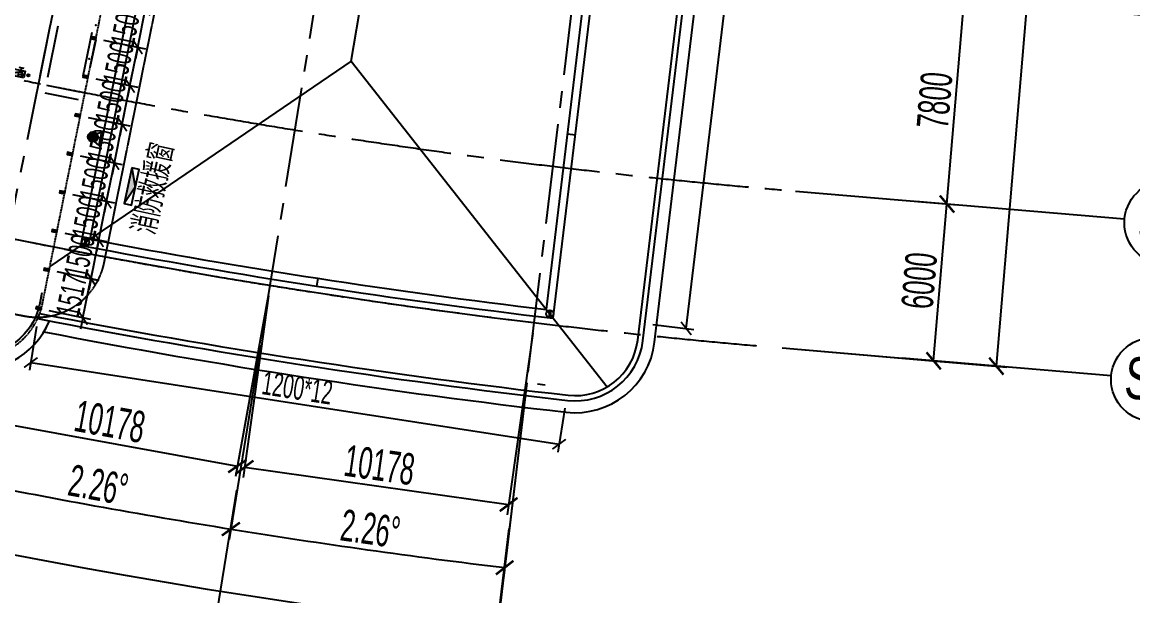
# Model space of a CAD drawing. Extents: x -668578 to 2331563, y -1202445 to 1620273.
# Drawn here: x 829603 to 871978, y 23733 to 45600 of the extents above; entities that cross this region are included whole.
import ezdxf
from ezdxf.enums import TextEntityAlignment as Align

# ---------------------------------------------------------------- set-up
doc = ezdxf.new("R2010")
doc.units = 0
for name, pattern in [('CENTER2', [28.575, 19.05, -3.175, 3.175, -3.175]), ('DASH', [0.35, 0.25, -0.1]), ('DOT2', [0.125, 0, -0.125])]:
    doc.linetypes.add(name, pattern=pattern)
doc.layers.get('0').update_dxf_attribs({"color": 8})
doc.layers.get('Defpoints').update_dxf_attribs({"color": 8})
for name, color, linetype in [('#文字', 8, 'Continuous'), ('#标注', 8, 'Continuous'), ('#轴线', 8, 'CENTER2'), ('A-AL', 8, 'Continuous'), ('A-FLOR-OTLN', 8, 'DOT2'), ('A-ROOF', 8, 'Continuous'), ('A-ROOF-DRAN', 8, 'Continuous'), ('A-WIND-FRAM', 8, 'Continuous'), ('dim', 8, 'Continuous'), ('EQUIP_雨水斗', 8, 'Continuous'), ('L立面-细线', 8, 'Continuous'), ('外轮廓', 8, 'Continuous'), ('建-消防-防火分区填充', 8, 'Continuous'), ('救援窗', 8, 'Continuous'), ('水-消防-消火栓', 8, 'Continuous'), ('水-消防-消火栓-标识', 8, 'Continuous'), ('消防救援', 8, 'Continuous')]:
    doc.layers.add(name, color=color, linetype=linetype)
doc.styles.add('JHZX', font='jrs.shx', dxfattribs={"width": 0.6, "bigfont": 'jhz.shx'})
doc.styles.add('图纸文字', font='txt.shx', dxfattribs={"width": 0.5, "bigfont": 'HZTXT.shx'})
doc.dimstyles.new('JZBZ-300', dxfattribs={"dimscale": 300, "dimtxt": 3, "dimasz": 1.5, "dimexe": 1, "dimexo": 1, "dimgap": 0.5, "dimtad": 1, "dimdec": 0, "dimdsep": 46, "dimtxsty": 'JHZX', "dimblk1": 'ARCHTICK', "dimblk2": 'ARCHTICK', "dimsah": 1, "dimcen": 0, "dimclrd": 1, "dimclre": 1, "dimclrt": 2, "dimazin": 2, "dimtfac": 1, "dimtdec": 0, "dimtix": 1, "dimtmove": 0, "dimatfit": 3, "dimfxl": 0, "dimtolj": 1, "dimlwd": -1, "dimlwe": -1, "dimarcsym": 0})
doc.dimstyles.new('JZBZ-400', dxfattribs={"dimscale": 400, "dimtxt": 3, "dimasz": 1.5, "dimexe": 1, "dimexo": 1, "dimgap": 0.5, "dimtad": 1, "dimdec": 0, "dimdsep": 46, "dimtxsty": 'JHZX', "dimblk1": 'ARCHTICK', "dimblk2": 'ARCHTICK', "dimsah": 1, "dimcen": 0, "dimclrd": 1, "dimclre": 1, "dimclrt": 2, "dimazin": 2, "dimtfac": 1, "dimtdec": 0, "dimtix": 1, "dimtmove": 0, "dimatfit": 3, "dimfxl": 0, "dimtolj": 1, "dimlwd": -1, "dimlwe": -1, "dimarcsym": 0})

# ---------------------------------------------------------------- blocks, each defined once
blk = doc.blocks.new('_ARCHTICK')
at = {"color": 0, "linetype": 'ByBlock', "const_width": 0.15}
blk.add_lwpolyline([(-0.5, -0.5), (0.5, 0.5)], dxfattribs=at)
blk = doc.blocks.new('*D2939')
at = {"layer": '#标注', "ltscale": 300, "transparency": 16777216}
for p, q in [((-1773, -1481), (-9342, -7863)), ((165914, -92056), (164727, -101884))]:
    blk.add_line(p, q, dxfattribs=at)
blk.add_arc((197092, 166179), 269610, 220.13382, 263.11563, dxfattribs=at)
at = {"layer": 'Defpoints', "color": 0, "ltscale": 300, "transparency": 16777216}
for p in [(197092, 166179), (-1467, -1224), (40380, -53208), (165962, -91659)]:
    blk.add_point(p, dxfattribs=at)
at = {"layer": '#标注', "ltscale": 300, "transparency": 16777216, "xscale": 600, "yscale": 600, "zscale": 600}
for p, rotation in [((-9036, -7605), 130.1338192809485), ((164775, -101487), 353.1156299250187)]:
    blk.add_blockref('_ARCHTICK', p, dxfattribs=dict(at, rotation=rotation))
at = {"layer": '#标注', "ltscale": 300, "transparency": 16777216, "insert": (69342, -70334), "char_height": 1200, "attachment_point": 5, "rotation": 331.6247, "style": 'JHZX'}
blk.add_mtext('\\A1;42.98°', dxfattribs=at)
blk = doc.blocks.new('*D2965')
at = {"layer": '#标注', "ltscale": 300, "transparency": 16777216}
for p, q in [((145640, -88791), (144157, -96143)), ((155745, -90624), (154553, -98028))]:
    blk.add_line(p, q, dxfattribs=at)
blk.add_arc((197092, 166179), 267210, 258.59123, 260.85343, dxfattribs=at)
at = {"layer": 'Defpoints', "color": 0, "ltscale": 300, "transparency": 16777216}
for p in [(197092, 166179), (145720, -88399), (155808, -90229), (147688, -96424)]:
    blk.add_point(p, dxfattribs=at)
at = {"layer": '#标注', "ltscale": 300, "transparency": 16777216, "xscale": 600, "yscale": 600, "zscale": 600}
for p, rotation in [((144236, -95751), 168.5912288879844), ((154616, -97633), 350.8534291851969)]:
    blk.add_blockref('_ARCHTICK', p, dxfattribs=dict(at, rotation=rotation))
at = {"layer": '#标注', "ltscale": 300, "transparency": 16777216, "insert": (149560, -95956), "char_height": 1200, "attachment_point": 5, "rotation": 349.7223, "style": 'JHZX'}
blk.add_mtext('\\A1;2.26°', dxfattribs=at)
blk = doc.blocks.new('*D2966')
at = {"layer": '#标注', "ltscale": 300, "transparency": 16777216}
for p, q in [((155745, -90624), (154553, -98028)), ((165914, -92056), (165015, -99502))]:
    blk.add_line(p, q, dxfattribs=at)
blk.add_arc((197092, 166179), 267210, 260.85343, 263.11563, dxfattribs=at)
at = {"layer": 'Defpoints', "color": 0, "ltscale": 300, "transparency": 16777216}
for p in [(197092, 166179), (155808, -90229), (165962, -91659), (158092, -98170)]:
    blk.add_point(p, dxfattribs=at)
at = {"layer": '#标注', "ltscale": 300, "transparency": 16777216, "xscale": 600, "yscale": 600, "zscale": 600}
for p, rotation in [((154616, -97633), 170.8534291851971), ((165063, -99104), 353.1156299250185)]:
    blk.add_blockref('_ARCHTICK', p, dxfattribs=dict(at, rotation=rotation))
at = {"layer": '#标注', "ltscale": 300, "transparency": 16777216, "insert": (159944, -97628), "char_height": 1200, "attachment_point": 5, "rotation": 351.9845, "style": 'JHZX'}
blk.add_mtext('\\A1;2.26°', dxfattribs=at)
blk = doc.blocks.new('*D2975')
at = {"layer": '#标注', "ltscale": 300, "transparency": 16777216}
for p, q in [((179960, -40061), (188529, -40789)), ((183823, -91423), (188130, -40755)), ((175652, -90728), (184221, -91457))]:
    blk.add_line(p, q, dxfattribs=at)
at = {"layer": 'Defpoints', "color": 0, "ltscale": 300, "transparency": 16777216}
for p in [(179561, -40027), (188130, -40755), (175254, -90694)]:
    blk.add_point(p, dxfattribs=at)
at = {"layer": '#标注', "ltscale": 300, "transparency": 16777216, "xscale": 600, "yscale": 600, "zscale": 600}
for p, rotation in [((188130, -40755), 85.14058418481615), ((183823, -91423), 265.1405841848161)]:
    blk.add_blockref('_ARCHTICK', p, dxfattribs=dict(at, rotation=rotation))
at = {"layer": '#标注', "ltscale": 300, "transparency": 16777216, "insert": (185179, -66021), "char_height": 1200, "attachment_point": 5, "rotation": 85.1406, "style": 'JHZX'}
blk.add_mtext('\\A1;50850', dxfattribs=at)
blk = doc.blocks.new('*D2951')
at = {"layer": '#标注', "ltscale": 300, "transparency": 16777216}
for p, q in [((176160, -84750), (182338, -85275)), ((181431, -91219), (181940, -85241)), ((175652, -90728), (181830, -91253))]:
    blk.add_line(p, q, dxfattribs=at)
at = {"layer": 'Defpoints', "color": 0, "ltscale": 300, "transparency": 16777216}
for p in [(175762, -84716), (181940, -85241), (175254, -90694)]:
    blk.add_point(p, dxfattribs=at)
at = {"layer": '#标注', "ltscale": 300, "transparency": 16777216, "xscale": 600, "yscale": 600, "zscale": 600}
for p, rotation in [((181940, -85241), 85.14058418481497), ((181431, -91219), 265.1405841848149)]:
    blk.add_blockref('_ARCHTICK', p, dxfattribs=dict(at, rotation=rotation))
at = {"layer": '#标注', "ltscale": 300, "transparency": 16777216, "insert": (180888, -88162), "char_height": 1200, "attachment_point": 5, "rotation": 85.1406, "style": 'JHZX'}
blk.add_mtext('\\A1;6000', dxfattribs=at)
blk = doc.blocks.new('*D2952')
at = {"layer": '#标注', "ltscale": 300, "transparency": 16777216}
for p, q in [((176821, -76978), (182999, -77503)), ((181940, -85241), (182600, -77469)), ((176160, -84750), (182338, -85275))]:
    blk.add_line(p, q, dxfattribs=at)
at = {"layer": 'Defpoints', "color": 0, "ltscale": 300, "transparency": 16777216}
for p in [(176423, -76944), (182600, -77469), (175762, -84716)]:
    blk.add_point(p, dxfattribs=at)
at = {"layer": '#标注', "ltscale": 300, "transparency": 16777216, "xscale": 600, "yscale": 600, "zscale": 600}
for p, rotation in [((182600, -77469), 85.14058418481686), ((181940, -85241), 265.1405841848168)]:
    blk.add_blockref('_ARCHTICK', p, dxfattribs=dict(at, rotation=rotation))
at = {"layer": '#标注', "ltscale": 300, "transparency": 16777216, "insert": (181473, -81287), "char_height": 1200, "attachment_point": 5, "rotation": 85.1406, "style": 'JHZX'}
blk.add_mtext('\\A1;7800', dxfattribs=at)
blk = doc.blocks.new('*U2924')
at = {"linetype": 'ByBlock'}
blk.add_line((0, -20), (0, 0), dxfattribs=at)
blk.add_circle((0, -24), 4, dxfattribs=at)
at = {"color": 253, "linetype": 'ByBlock', "style": 'JHZX', "width": 0.75}
blk.add_attdef('AXES', text='', height=4, dxfattribs=at).set_placement((0, -24), align=Align.MIDDLE_CENTER)
blk = doc.blocks.new('*U2976')
at = {"linetype": 'ByBlock'}
blk.add_line((20, 0), (0, 0), dxfattribs=at)
blk.add_circle((24, 0), 4, dxfattribs=at)
at = {"color": 253, "linetype": 'ByBlock', "style": 'JHZX', "width": 0.75}
blk.add_attdef('AXES', text='', height=4, dxfattribs=at).set_placement((24, 0), align=Align.MIDDLE_CENTER)
blk = doc.blocks.new('*D3016')
at = {"layer": '#标注', "transparency": 16777216}
for p, q in [((1554, -79823), (577, -86758)), ((11632, -81243), (10656, -88177)), ((633, -86362), (10712, -87781))]:
    blk.add_line(p, q, dxfattribs=at)
at = {"layer": 'Defpoints', "color": 0, "transparency": 16777216}
for p in [(1609, -79427), (11688, -80847), (10712, -87781)]:
    blk.add_point(p, dxfattribs=at)
at = {"layer": '#标注', "transparency": 16777216, "xscale": 600, "yscale": 600, "zscale": 600}
for p, rotation in [((633, -86362), 171.9845309758425), ((10712, -87781), 351.9845309758425)]:
    blk.add_blockref('_ARCHTICK', p, dxfattribs=dict(at, rotation=rotation))
at = {"layer": '#标注', "transparency": 16777216, "insert": (5784, -86279), "char_height": 1200, "attachment_point": 5, "rotation": 351.9845, "style": 'JHZX'}
blk.add_mtext('\\A1;10178', dxfattribs=at)
blk = doc.blocks.new('*D3018')
at = {"layer": '#标注', "transparency": 16777216}
for p, q in [((-8477, -78005), (-9726, -84895)), ((1538, -79821), (289, -86711)), ((-9655, -84502), (360, -86318))]:
    blk.add_line(p, q, dxfattribs=at)
at = {"layer": 'Defpoints', "color": 0, "transparency": 16777216}
for p in [(-8405, -77611), (1609, -79427), (360, -86318)]:
    blk.add_point(p, dxfattribs=at)
at = {"layer": '#标注', "transparency": 16777216, "xscale": 600, "yscale": 600, "zscale": 600}
for p, rotation in [((-9655, -84502), 169.7223276710145), ((360, -86318), 349.7223276710145)]:
    blk.add_blockref('_ARCHTICK', p, dxfattribs=dict(at, rotation=rotation))
at = {"layer": '#标注', "transparency": 16777216, "insert": (-4505, -84623), "char_height": 1200, "attachment_point": 5, "rotation": 349.7223, "style": 'JHZX'}
blk.add_mtext('\\A1;10178', dxfattribs=at)
blk = doc.blocks.new('*D194')
at = {"layer": 'Defpoints', "color": 0, "ltscale": 300, "transparency": 16777216}
for p in [(830634, 36151), (832226, 35820), (830325, 34665)]:
    blk.add_point(p, dxfattribs=at)
at = {"layer": 'dim', "color": 1, "ltscale": 300, "transparency": 16777216}
for p, q in [((830928, 36090), (832520, 35759)), ((832226, 35820), (832317, 36261)), ((831917, 34334), (832226, 35820)), ((830619, 34604), (832211, 34273)), ((831917, 34334), (831826, 33894))]:
    blk.add_line(p, q, dxfattribs=at)
at = {"layer": 'dim', "color": 1, "ltscale": 300, "transparency": 16777216, "xscale": 450, "yscale": 450, "zscale": 450}
for p, rotation in [((832226, 35820), 258.2629317664724), ((831917, 34334), 78.26293176647246)]:
    blk.add_blockref('_ARCHTICK', p, dxfattribs=dict(at, rotation=rotation))
at = {"layer": 'dim', "color": 2, "ltscale": 300, "transparency": 16777216, "insert": (831484, 35199), "char_height": 900, "attachment_point": 5, "rotation": 78.2629, "style": 'JHZX'}
blk.add_mtext('\\A1;1517', dxfattribs=at)
blk = doc.blocks.new('*D195')
at = {"layer": 'Defpoints', "color": 0, "ltscale": 300, "transparency": 16777216}
for p in [(830931, 37621), (832527, 37299), (830634, 36151)]:
    blk.add_point(p, dxfattribs=at)
at = {"layer": 'dim', "color": 1, "ltscale": 300, "transparency": 16777216}
for p, q in [((832527, 37299), (832616, 37740)), ((831225, 37562), (832821, 37240)), ((832230, 35829), (832527, 37299)), ((830928, 36091), (832524, 35769)), ((832230, 35829), (832141, 35388))]:
    blk.add_line(p, q, dxfattribs=at)
at = {"layer": 'dim', "color": 1, "ltscale": 300, "transparency": 16777216, "xscale": 450, "yscale": 450, "zscale": 450}
for p, rotation in [((832527, 37299), 258.5912288880856), ((832230, 35829), 78.5912288880856)]:
    blk.add_blockref('_ARCHTICK', p, dxfattribs=dict(at, rotation=rotation))
at = {"layer": 'dim', "color": 2, "ltscale": 300, "transparency": 16777216, "insert": (831790, 36683), "char_height": 900, "attachment_point": 5, "rotation": 78.5912, "style": 'JHZX'}
blk.add_mtext('\\A1;1500', dxfattribs=at)
blk = doc.blocks.new('*D196')
at = {"layer": 'Defpoints', "color": 0, "ltscale": 300, "transparency": 16777216}
for p in [(831227, 39091), (832824, 38769), (830931, 37621)]:
    blk.add_point(p, dxfattribs=at)
at = {"layer": 'dim', "color": 1, "ltscale": 300, "transparency": 16777216}
for p, q in [((831521, 39032), (833118, 38710)), ((832824, 38769), (832913, 39210)), ((832527, 37299), (832824, 38769)), ((831225, 37562), (832821, 37240)), ((832527, 37299), (832438, 36858))]:
    blk.add_line(p, q, dxfattribs=at)
at = {"layer": 'dim', "color": 1, "ltscale": 300, "transparency": 16777216, "xscale": 450, "yscale": 450, "zscale": 450}
for p, rotation in [((832824, 38769), 258.5912288880856), ((832527, 37299), 78.5912288880856)]:
    blk.add_blockref('_ARCHTICK', p, dxfattribs=dict(at, rotation=rotation))
at = {"layer": 'dim', "color": 2, "ltscale": 300, "transparency": 16777216, "insert": (832087, 38153), "char_height": 900, "attachment_point": 5, "rotation": 78.5912, "style": 'JHZX'}
blk.add_mtext('\\A1;1500', dxfattribs=at)
blk = doc.blocks.new('*D197')
at = {"layer": 'Defpoints', "color": 0, "ltscale": 300, "transparency": 16777216}
for p in [(831524, 40562), (833120, 40240), (831227, 39091)]:
    blk.add_point(p, dxfattribs=at)
at = {"layer": 'dim', "color": 1, "ltscale": 300, "transparency": 16777216}
for p, q in [((833120, 40240), (833209, 40681)), ((831818, 40503), (833414, 40180)), ((832824, 38769), (833120, 40240)), ((831521, 39032), (833118, 38710)), ((832824, 38769), (832735, 38328))]:
    blk.add_line(p, q, dxfattribs=at)
at = {"layer": 'dim', "color": 1, "ltscale": 300, "transparency": 16777216, "xscale": 450, "yscale": 450, "zscale": 450}
for p, rotation in [((833120, 40240), 258.5912288880856), ((832824, 38769), 78.5912288880856)]:
    blk.add_blockref('_ARCHTICK', p, dxfattribs=dict(at, rotation=rotation))
at = {"layer": 'dim', "color": 2, "ltscale": 300, "transparency": 16777216, "insert": (832384, 39623), "char_height": 900, "attachment_point": 5, "rotation": 78.5912, "style": 'JHZX'}
blk.add_mtext('\\A1;1500', dxfattribs=at)
blk = doc.blocks.new('*D198')
at = {"layer": 'Defpoints', "color": 0, "ltscale": 300, "transparency": 16777216}
for p in [(831821, 42032), (833417, 41710), (831524, 40562)]:
    blk.add_point(p, dxfattribs=at)
at = {"layer": 'dim', "color": 1, "ltscale": 300, "transparency": 16777216}
for p, q in [((832115, 41973), (833711, 41651)), ((833417, 41710), (833506, 42151)), ((833120, 40240), (833417, 41710)), ((831818, 40503), (833414, 40180)), ((833120, 40240), (833031, 39799))]:
    blk.add_line(p, q, dxfattribs=at)
at = {"layer": 'dim', "color": 1, "ltscale": 300, "transparency": 16777216, "xscale": 450, "yscale": 450, "zscale": 450}
for p, rotation in [((833417, 41710), 258.5912288880856), ((833120, 40240), 78.5912288880856)]:
    blk.add_blockref('_ARCHTICK', p, dxfattribs=dict(at, rotation=rotation))
at = {"layer": 'dim', "color": 2, "ltscale": 300, "transparency": 16777216, "insert": (832681, 41094), "char_height": 900, "attachment_point": 5, "rotation": 78.5912, "style": 'JHZX'}
blk.add_mtext('\\A1;1500', dxfattribs=at)
blk = doc.blocks.new('*D199')
at = {"layer": 'Defpoints', "color": 0, "ltscale": 300, "transparency": 16777216}
for p in [(832117, 43503), (833714, 43180), (831821, 42032)]:
    blk.add_point(p, dxfattribs=at)
at = {"layer": 'dim', "color": 1, "ltscale": 300, "transparency": 16777216}
for p, q in [((832412, 43443), (834008, 43121)), ((833714, 43180), (833803, 43622)), ((833417, 41710), (833714, 43180)), ((832115, 41973), (833711, 41651)), ((833417, 41710), (833328, 41269))]:
    blk.add_line(p, q, dxfattribs=at)
at = {"layer": 'dim', "color": 1, "ltscale": 300, "transparency": 16777216, "xscale": 450, "yscale": 450, "zscale": 450}
for p, rotation in [((833714, 43180), 258.5912288880856), ((833417, 41710), 78.5912288880856)]:
    blk.add_blockref('_ARCHTICK', p, dxfattribs=dict(at, rotation=rotation))
at = {"layer": 'dim', "color": 2, "ltscale": 300, "transparency": 16777216, "insert": (832977, 42564), "char_height": 900, "attachment_point": 5, "rotation": 78.5912, "style": 'JHZX'}
blk.add_mtext('\\A1;1500', dxfattribs=at)
blk = doc.blocks.new('*D200')
at = {"layer": 'Defpoints', "color": 0, "ltscale": 300, "transparency": 16777216}
for p in [(832414, 44973), (834010, 44651), (832117, 43503)]:
    blk.add_point(p, dxfattribs=at)
at = {"layer": 'dim', "color": 1, "ltscale": 300, "transparency": 16777216}
for p, q in [((834010, 44651), (834099, 45092)), ((832708, 44914), (834305, 44591)), ((833714, 43180), (834010, 44651)), ((832412, 43443), (834008, 43121)), ((833714, 43180), (833625, 42739))]:
    blk.add_line(p, q, dxfattribs=at)
at = {"layer": 'dim', "color": 1, "ltscale": 300, "transparency": 16777216, "xscale": 450, "yscale": 450, "zscale": 450}
for p, rotation in [((834010, 44651), 258.5912288880856), ((833714, 43180), 78.5912288880856)]:
    blk.add_blockref('_ARCHTICK', p, dxfattribs=dict(at, rotation=rotation))
at = {"layer": 'dim', "color": 2, "ltscale": 300, "transparency": 16777216, "insert": (833274, 44034), "char_height": 900, "attachment_point": 5, "rotation": 78.5912, "style": 'JHZX'}
blk.add_mtext('\\A1;1500', dxfattribs=at)
blk = doc.blocks.new('*D201')
at = {"layer": 'Defpoints', "color": 0, "ltscale": 300, "transparency": 16777216}
for p in [(832711, 46443), (834307, 46121), (832414, 44973)]:
    blk.add_point(p, dxfattribs=at)
at = {"layer": 'dim', "color": 1, "ltscale": 300, "transparency": 16777216}
for p, q in [((833005, 46384), (834601, 46062)), ((834307, 46121), (834396, 46562)), ((834010, 44651), (834307, 46121)), ((832708, 44914), (834305, 44591)), ((834010, 44651), (833921, 44210))]:
    blk.add_line(p, q, dxfattribs=at)
at = {"layer": 'dim', "color": 1, "ltscale": 300, "transparency": 16777216, "xscale": 450, "yscale": 450, "zscale": 450}
for p, rotation in [((834307, 46121), 258.5912288880856), ((834010, 44651), 78.5912288880856)]:
    blk.add_blockref('_ARCHTICK', p, dxfattribs=dict(at, rotation=rotation))
at = {"layer": 'dim', "color": 2, "ltscale": 300, "transparency": 16777216, "insert": (833571, 45505), "char_height": 900, "attachment_point": 5, "rotation": 78.5912, "style": 'JHZX'}
blk.add_mtext('\\A1;1500', dxfattribs=at)
blk = doc.blocks.new('*D1299')
at = {"layer": '#标注', "ltscale": 300, "transparency": 16777216}
for p, q in [((830144, 34005), (829885, 32329)), ((829931, 32625), (850087, 29511)), ((850301, 30891), (850042, 29214))]:
    blk.add_line(p, q, dxfattribs=at)
at = {"layer": 'Defpoints', "color": 0, "ltscale": 300, "transparency": 16777216}
for p in [(830190, 34302), (850347, 31187), (850087, 29511)]:
    blk.add_point(p, dxfattribs=at)
at = {"layer": '#标注', "ltscale": 300, "transparency": 16777216, "xscale": 450, "yscale": 450, "zscale": 450}
for p, rotation in [((829931, 32625), 171.2164706641264), ((850087, 29511), 351.2164706641265)]:
    blk.add_blockref('_ARCHTICK', p, dxfattribs=dict(at, rotation=rotation))
at = {"layer": '#标注', "ltscale": 300, "transparency": 16777216, "insert": (840101, 31661), "char_height": 900, "attachment_point": 5, "rotation": 351.2165, "style": 'JHZX'}
blk.add_mtext('\\A1;1200*12', dxfattribs=at)
blk = doc.blocks.new('*D1304')
at = {"layer": '#标注', "ltscale": 300, "transparency": 16777216}
for p, q in [((854937, 33925), (860835, 82770)), ((859561, 82924), (861133, 82734)), ((853663, 34079), (855235, 33889))]:
    blk.add_line(p, q, dxfattribs=at)
at = {"layer": 'Defpoints', "color": 0, "ltscale": 300, "transparency": 16777216}
for p in [(859263, 82960), (860835, 82770), (853365, 34115)]:
    blk.add_point(p, dxfattribs=at)
at = {"layer": '#标注', "ltscale": 300, "transparency": 16777216, "xscale": 450, "yscale": 450, "zscale": 450}
for p, rotation in [((860835, 82770), 83.11562992501919), ((854937, 33925), 263.1156299250192)]:
    blk.add_blockref('_ARCHTICK', p, dxfattribs=dict(at, rotation=rotation))
at = {"layer": '#标注', "ltscale": 300, "transparency": 16777216, "insert": (857290, 58420), "char_height": 900, "width": 3437.94, "attachment_point": 5, "rotation": 83.1156, "style": 'JHZX'}
blk.add_mtext('\\A1;1200*41', dxfattribs=at)
blk = doc.blocks.new('A$C6e55dde9')
at = {"layer": '救援窗'}
h = blk.add_hatch(color=256, dxfattribs=at)
edge = h.paths.add_edge_path()
edge.add_arc((-839, -143), 839, 350.4779, 360)
edge.add_arc((839, -143), 839, 180, 189.5221)
edge.add_line((12, -282), (693, 0))
edge.add_line((693, 0), (-693, 0))
edge.add_line((-693, 0), (-12, -282))
edge = h.paths.add_edge_path()
edge.add_line((-12, -282), (0, -287))
edge.add_line((0, -287), (12, -282))
edge.add_arc((839, -143), 839, 180, 189.5221, ccw=False)
edge.add_arc((-839, -143), 839, -9.5221, 0, ccw=False)
blk.add_lwpolyline([(693, 0), (-693, 0), (-693, -287), (693, -287)], close=True, dxfattribs=at)
blk.add_lwpolyline([(693, 0), (0, -287), (-693, 0)], dxfattribs=at)
blk = doc.blocks.new('A$Cf5e5299f')
at = {"layer": '#标注', "ltscale": 300}
blk.add_blockref('A$C6e55dde9', (0, 0), dxfattribs=at)
at = {"layer": '#文字', "style": '图纸文字', "width": 0.7}
blk.add_text('消防救援窗', height=1000, dxfattribs=at).set_placement((-1646, -1458))
blk = doc.blocks.new('消火栓箱-111')
blk.add_hatch(color=256).paths.add_polyline_path([(-200, -54), (-200, -60, -0.414214), (-110, -150, -1), (-290, -150, -0.414214), (-200, -60), (-200, -54), (-350, 0), (-350, -250), (350, -250)])
for p, q in [((350, 0), (-350, 0)), ((-350, 0), (350, -250)), ((-350, 0), (-350, -250)), ((-300, 100), (-100, 100)), ((-200, -60), (-200, 100)), ((350, -250), (350, 0)), ((-350, -250), (350, -250))]:
    blk.add_line(p, q)
blk.add_circle((-200, -150), 90)
blk.add_point((-200, -150))
at = {"layer": '水-消防-消火栓'}
blk.add_arc((-350, 0), 700, 359.9687, 0, dxfattribs=at)
blk = doc.blocks.new('立管-R75-1')
at = {"linetype": 'Continuous'}
blk.add_circle((0, 0), 75, dxfattribs=at)
blk.add_point((0, 0), dxfattribs=at)
blk = doc.blocks.new('幕墙分隔')
for p, q in [((-40, -100), (40, 100)), ((0, 100), (0, -100))]:
    blk.add_line(p, q)
blk.add_lwpolyline([(-40, 100), (40, 100), (40, -100), (-40, -100)], close=True)
blk = doc.blocks.new('A$C1BDD5639')
at = {"layer": '消防救援', "linetype": 'ByBlock'}
h = blk.add_hatch(color=256, dxfattribs=at)
h.dxf.hatch_style = 1
edge = h.paths.add_edge_path()
edge.add_arc((-283, 16), 191, 0, 360)
for p, q in [((-475, 16), (0, 254)), ((0, -254), (-475, 16)), ((0, 254), (0, -254))]:
    blk.add_line(p, q, dxfattribs=at)
blk.add_circle((-283, 16), 191, dxfattribs=at)
blk = doc.blocks.new('$TwtSys$00000139')
at = {"layer": 'EQUIP_雨水斗'}
for p, q in [((-19, 92), (-19, -92)), ((19, 92), (19, -92))]:
    blk.add_line(p, q, dxfattribs=at)
blk.add_circle((0, 0), 93.8, dxfattribs=at)
blk = doc.blocks.new('hgtbrsrree')
at = {"layer": 'EQUIP_雨水斗', "xscale": 1.5, "yscale": 1.5, "zscale": 1.5}
blk.add_blockref('$TwtSys$00000139', (0, 0), dxfattribs=at)
blk = doc.blocks.new('A$C47405904')
at = {"layer": 'A-AL'}
for points in [[(-89278, 9481, -0.031021), (-108755, 27069, 0.415715), (-113080, 27106), (-145267, -4699, 0.412976), (-145302, -9004, 0.149442), (-10240, -82596, 0.358696), (-6809, -80780)], [(-7022, -81198, 0.019317), (12906, -84262, 0.412397), (16280, -81597), (25756, -3110)]]:
    blk.add_lwpolyline(points, format="xyb", dxfattribs=at)
at = {"layer": 'A-FLOR-OTLN'}
blk.add_line((-7076, -80123), (1875, -35767), dxfattribs=at)
blk.add_arc((-9624, -79608), 2600, 258.4149, 348.5912, dxfattribs=at)
at = {"layer": 'A-ROOF'}
for q in [(9530, -41573), (-6791, -78711), (14472, -83300)]:
    blk.add_line((4707, -70881), q, dxfattribs=at)
at = {"layer": 'A-ROOF-DRAN'}
for p, q in [((-5608, -77905), (3442, -33056)), ((-5254, -77667), (3737, -33111)), ((12413, -80681), (17933, -34963)), ((12151, -80348), (17599, -35226)), ((-4213, -70994), (-3919, -71050)), ((12960, -73647), (13258, -73682)), ((3426, -79150), (3376, -79459)), ((11810, -83178), (12107, -83213))]:
    blk.add_line(p, q, dxfattribs=at)
for radius, start, end in [(257550, 259.21414, 263.27136), (257250, 259.28169, 263.20472)]:
    blk.add_arc((42590, 175095), radius, start, end, dxfattribs=at)
at = {"layer": 'A-WIND-FRAM'}
blk.add_point((-7126, -80329), dxfattribs=at)
at = {"layer": 'L立面-细线'}
for p, q in [((-7159, -71436), (-6766, -69475)), ((-6865, -71495), (-6472, -69534)), ((-5194, -69787), (-5530, -71452)), ((-5045, -70060), (-5263, -71137)), ((-6924, -71789), (-5650, -72046)), ((-6984, -72083), (-5709, -72340))]:
    blk.add_line(p, q, dxfattribs=at)
at = {"layer": '外轮廓', "color": 3, "linetype": 'DASH', "ltscale": 5}
blk.add_lwpolyline([(-109158, 16478), (-135454, -11643, 0.41242), (-135330, -15318, 0.140163), (-7770, -80593, 0.412914), (-4719, -78556), (3836, -36160, 0.415851), (1787, -33095, -0.057061), (-44213, -18484, 0.041227), (-47955, -17165, 0.051572), (-52855, -16406), (-54407, -16327, -0.116659), (-64974, -13255, -0.058192), (-105484, 16602, 0.414617), (-109158, 16478)], format="xyb", close=True, dxfattribs=at)
at = {"layer": '外轮廓', "color": 3}
for points in [[(-7261, -80693, 0.019634), (12958, -83815, 0.412564), (15834, -81544), (21880, -31470)], [(-7184, -80504, 0.019595), (12980, -83616, 0.412564), (15636, -81520), (21657, -31648)]]:
    blk.add_lwpolyline(points, format="xyb", dxfattribs=at)
at = {"layer": '建-消防-防火分区填充'}
blk.add_lwpolyline([(-7094, -79707), (-7174, -80103, -0.415115), (-10126, -82058), (-10604, -81959)], format="xyb", dxfattribs=at)
for p in [(-5037, -69512), (-5294, -70786), (-7455, -80851)]:
    blk.add_point(p, dxfattribs=at)
at = {"layer": 'A-ROOF-DRAN'}
for p in [(-5431, -77784), (12282, -80515)]:
    blk.add_blockref('hgtbrsrree', p, dxfattribs=at)
at = {"layer": 'A-WIND-FRAM', "xscale": -1}
for p, rotation in [((-5135, -70001), 258.5912288881504), ((-5432, -71472), 258.5912288881504), ((-5729, -72942), 258.5912288881504), ((-6026, -74413), 258.5912288881504), ((-6322, -75883), 258.5912288881504), ((-6619, -77354), 258.5912288881504), ((-6916, -78824), 258.5912288881504), ((-7222, -80302), 253.9043697093023)]:
    blk.add_blockref('幕墙分隔', p, dxfattribs=dict(at, rotation=rotation))
at = {"layer": '水-消防-消火栓', "xscale": -1, "rotation": 348.4292818915278}
blk.add_blockref('消火栓箱-111', (-8082, -71196), dxfattribs=at)
at = {"layer": '水-消防-消火栓-标识', "xscale": 0.6666666665114467, "yscale": 0.6666666665114467, "zscale": 0.6666666665114467, "rotation": 76.12052835393754}
blk.add_blockref('立管-R75-1', (-7618, -71419), dxfattribs=at)
at = {"layer": '消防救援', "linetype": 'ByBlock', "rotation": 348.6353852312589}
blk.add_blockref('A$C1BDD5639', (-4877, -73838), dxfattribs=at)
blk = doc.blocks.new('A$Caccc0cd0')
at = {"layer": '#标注'}
for p1, p2, picture, middle in [((-8405.2, -77611.4), (1609.5, -79427.3), '*D3018', (-4504.6, -84622.6)), ((1609.5, -79427.3), (11688.1, -80846.5), '*D3016', (5783.9, -86279.1))]:
    dim = blk.add_aligned_dim(p1=p1, p2=p2, distance=-7002.8, dimstyle='JZBZ-400', override={"dimclrd": 256, "dimclre": 256, "dimclrt": 256}, dxfattribs=at)
    dim.commit()
    dim.dimension.update_dxf_attribs({"geometry": picture, "text_midpoint": middle})
blk = doc.blocks.new('DSGDFG')
at = {"layer": '#标注', "ltscale": 300}
blk.add_arc((197092.2, 166179.2), 257800, 220.136073, 263.11563, dxfattribs=at)
at = {"layer": '#轴线', "ltscale": 200}
for p, q in [((145722.9, -88382.9), (159607.6, -19576.5)), ((155809.7, -90221), (166969.1, -20911.3)), ((165961.8, -91657.8), (174377.5, -21954.5))]:
    blk.add_line(p, q, dxfattribs=at)
for radius in [251800, 257800]:
    blk.add_arc((197092.2, 166179.2), radius, 218.438892, 265.140584, dxfattribs=at)
at = {"layer": '#标注', "ltscale": 300}
blk.add_blockref('A$Caccc0cd0', (154502.6, -8915.6), dxfattribs=at)
at = {"layer": '#标注', "xscale": 400, "yscale": 400, "rotation": 355.140584184863}
for p, values in [((181404.7, -77367.3), {'AXES': 'SC'}), ((180743.9, -85139.3), {'AXES': 'SB'}), ((180235.6, -91117.7), {'AXES': 'SA'})]:
    blk.add_blockref('*U2976', p, dxfattribs=at).add_auto_attribs(values)
at = {"layer": '#标注', "linetype": 'ByBlock'}
for p, xscale, yscale, rotation, values in [((154841.8, -96150.4), 399.9999999999996, 399.9999999999996, 350.8814960131423, {'AXES': 'S19'}), ((165229, -97613.7), 399.9999999999998, 399.9999999999998, 353.1435779431665, {'AXES': 'S20'})]:
    blk.add_blockref('*U2924', p, dxfattribs=dict(at, xscale=xscale, yscale=yscale, rotation=rotation)).add_auto_attribs(values)
at = {"layer": '#标注', "ltscale": 300}
for base, p1, p2, picture, middle in [((40379.7, -53208.3), (-1467, -1223.5), (165961.7, -91658.5), '*D2939', (69341.6, -70334.5)), ((147687.7, -96424.1), (145719.5, -88399.4), (155808.5, -90228.8), '*D2965', (149559.6, -95956.4)), ((158091.9, -98169.6), (155808.5, -90228.8), (165961.7, -91658.5), '*D2966', (159943.8, -97628.3))]:
    dim = blk.add_angular_dim_3p(base=base, center=(197092.1, 166179.2), p1=p1, p2=p2, dimstyle='JZBZ-400', override={"dimclrd": 256, "dimclre": 256, "dimclrt": 256}, dxfattribs=at)
    dim.commit()
    dim.dimension.update_dxf_attribs({"geometry": picture, "text_midpoint": middle})
for p1, p2, distance, picture, middle in [((175253.6, -90694.2), (179561.2, -40026.9), -8600, '*D2975', (185179.4, -66021.3)), ((175761.9, -84715.7), (176422.6, -76943.8), -6200, '*D2952', (181472.8, -81287.2)), ((175253.6, -90694.2), (175761.9, -84715.7), -6200, '*D2951', (180888.3, -88162.4))]:
    dim = blk.add_aligned_dim(p1=p1, p2=p2, distance=distance, dimstyle='JZBZ-400', override={"dimclrd": 256, "dimclre": 256, "dimclrt": 256}, dxfattribs=at)
    dim.commit()
    dim.dimension.update_dxf_attribs({"geometry": picture, "text_midpoint": middle})
blk = doc.blocks.new('HGDTRET')
at = {"layer": 'dim', "ltscale": 300}
for p1, p2, distance, picture, middle in [((832414.2, 44972.9), (832710.9, 46443.3), -1628.4, '*D201', (833570.6, 45504.7)), ((832117.5, 43502.6), (832414.2, 44972.9), -1628.4, '*D200', (833273.9, 44034.3)), ((831820.7, 42032.2), (832117.5, 43502.6), -1628.4, '*D199', (832977.2, 42564)), ((831524, 40561.8), (831820.7, 42032.2), -1628.4, '*D198', (832680.5, 41093.6)), ((831227.3, 39091.5), (831524, 40561.8), -1628.4, '*D197', (832383.8, 39623.2)), ((830930.6, 37621.1), (831227.3, 39091.5), -1628.4, '*D196', (832087.1, 38152.9)), ((830633.9, 36150.8), (830930.6, 37621.1), -1628.4, '*D195', (831790.4, 36682.5)), ((830325.2, 34665.2), (830633.9, 36150.8), -1625.9, '*D194', (831484, 35199.3))]:
    dim = blk.add_aligned_dim(p1=p1, p2=p2, distance=distance, dimstyle='JZBZ-300', dxfattribs=at)
    dim.commit()
    dim.dimension.update_dxf_attribs({"geometry": picture, "text_midpoint": middle})

msp = doc.modelspace()

# ---------------------------------------------------------------- block references
at = {"layer": '#标注'}
for name, p in [('HGDTRET', (0, 0)), ('DSGDFG', (682948.9, 123910))]:
    msp.add_blockref(name, p, dxfattribs=at)
at = {"layer": '#标注', "ltscale": 300, "rotation": 77.76794502368128}
msp.add_blockref('A$Cf5e5299f', (833637.4, 39368.9), dxfattribs=at)
at = {"layer": 'dim', "ltscale": 300}
msp.add_blockref('A$C47405904', (837451.5, 114994.4), dxfattribs=at)

# ---------------------------------------------------------------- dimensions: what is measured, and where the dimension line sits
at = {"layer": '#标注', "ltscale": 300}
for p1, p2, distance, text, picture, middle in [((853365.4, 34114.8), (859262.8, 82960.1), -1583.3, '1200*41', '*D1304', (857290.3, 58419.6)), ((830190.3, 34301.6), (850346.5, 31187.2), -1696.5, '1200*12', '*D1299', (840101, 31660.8))]:
    dim = msp.add_aligned_dim(p1=p1, p2=p2, distance=distance, text=text, dimstyle='JZBZ-300', override={"dimclrd": 256, "dimclre": 256, "dimclrt": 256, "dimfxl": 200}, dxfattribs=at)
    dim.commit()
    dim.dimension.update_dxf_attribs({"geometry": picture, "text_midpoint": middle})

doc.saveas('drawing.dxf')
